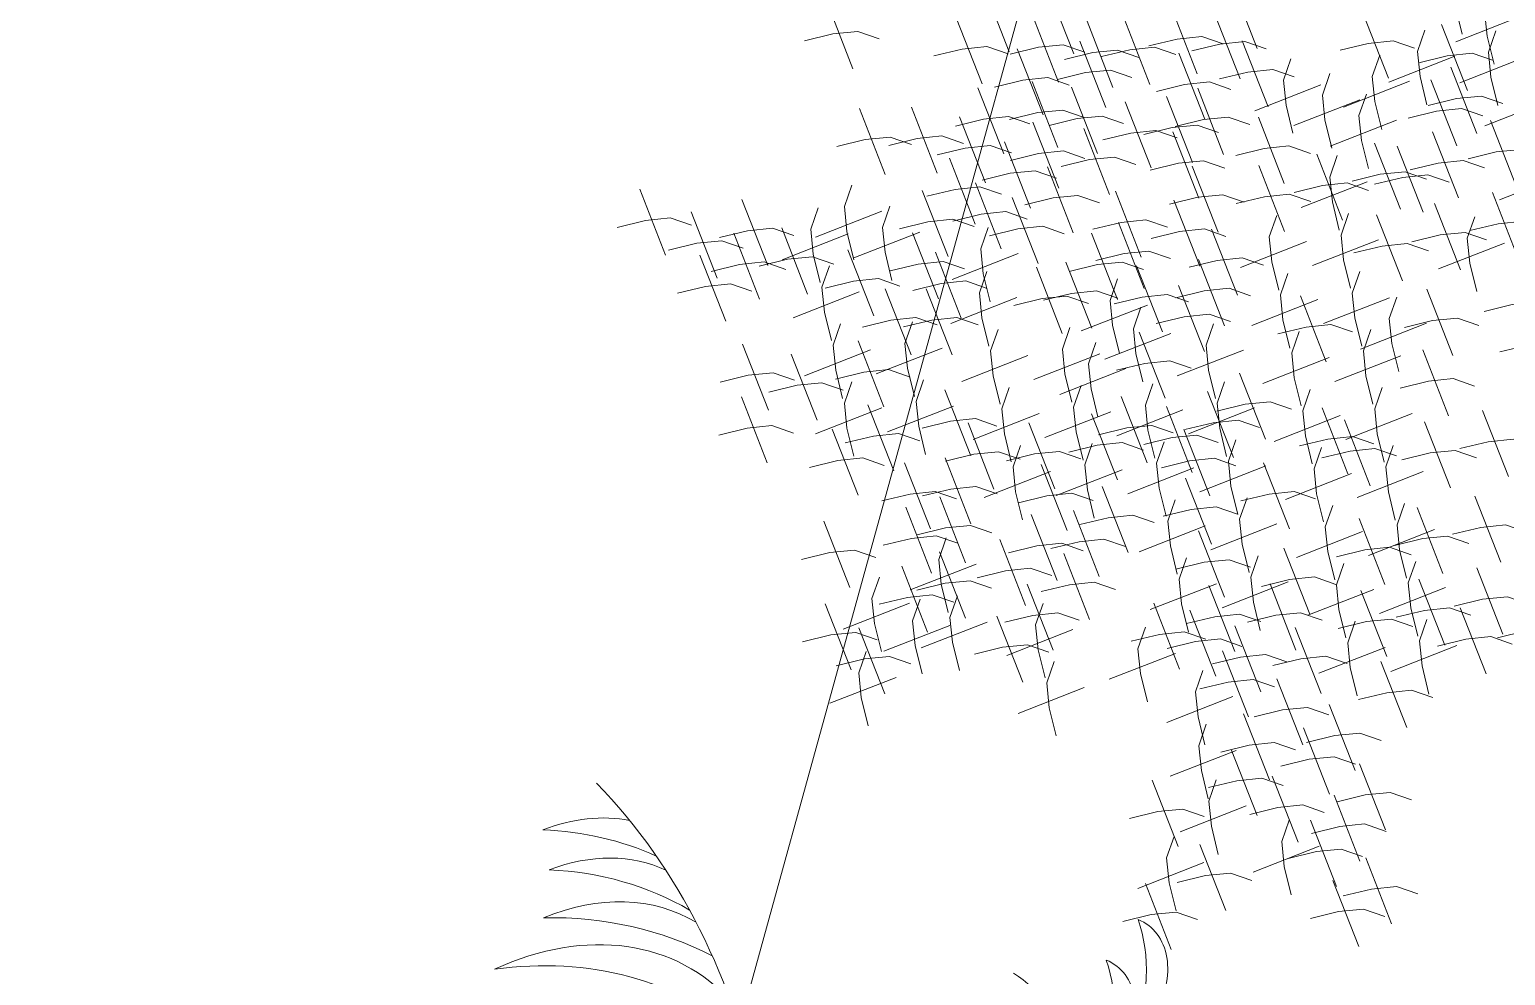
# Model space of a CAD drawing. Header units: millimetres. Extents: x 474016 to 477875, y 2288607 to 2292200.
# Drawn here: x 474315.91 to 474325.57, y 2289279.43 to 2289285.62 of the extents above; entities that cross this region are included whole.
import ezdxf

# ---------------------------------------------------------------- set-up
doc = ezdxf.new("R2010")
doc.units = ezdxf.units.MM
doc.header["$LTSCALE"] = 50
for name, color, linetype, lineweight in [('EXT', 3, 'Continuous', 5), ('JARDIN-HP', 64, 'Continuous', 5), ('JARDINES', 98, 'Continuous', 13)]:
    doc.layers.add(name, color=color, linetype=linetype, lineweight=lineweight)

# ---------------------------------------------------------------- blocks, each defined once
blk = doc.blocks.new('Plarbol-031')
for points in [[(-0.358875, 0.6797), (-0.440825, 0.754025), (-0.501825, 0.827075), (-0.52405, 0.9103)], [(-0.36205, 0.642225), (-0.209, 0.86455)], [(-0.19375, 0.652375), (-0.275675, 0.7267), (-0.33665, 0.79975), (-0.358875, 0.882975)], [(-0.262325, 0.520875), (-0.10925, 0.743225)], [(-0.094, 0.53105), (-0.17595, 0.605375), (-0.23695, 0.678425), (-0.25915, 0.76165)], [(-0.444, 0.665725), (-0.2217, 0.512625)], [(-0.43385, 0.497375), (-0.359525, 0.579325), (-0.286475, 0.6403), (-0.203275, 0.66255)], [(-0.091475, 0.439575), (0.061625, 0.6619)], [(-0.4872, 0.3716), (-0.3341, 0.59395)], [(-0.31885, 0.381775), (-0.4008, 0.4561), (-0.4618, 0.52915), (-0.484025, 0.61235)], [(-0.719075, 0.536775), (-0.496725, 0.383675)], [(-0.7089, 0.368425), (-0.634575, 0.450375), (-0.561525, 0.51135), (-0.4783, 0.5336)], [(-0.3233, 0.55075), (-0.101, 0.39765)], [(-0.31315, 0.3824), (-0.23885, 0.46435), (-0.1658, 0.525325), (-0.082575, 0.547575)], [(-0.359525, 0.4688), (-0.1372, 0.3157)], [(-0.34935, 0.30045), (-0.275025, 0.3824), (-0.202, 0.443375), (-0.118775, 0.465625)], [(-0.084475, 0.467525), (0.13785, 0.314425)], [(-0.074325, 0.299175), (0, 0.381125), (0.073075, 0.442125), (0.156275, 0.46435)], [(0.11245, 0.237575), (0.26555, 0.4599)], [(-0.576775, 0.1969), (-0.423675, 0.41925)], [(-0.408425, 0.207075), (-0.490375, 0.2814), (-0.551375, 0.35445), (-0.5736, 0.437675)], [(-1.1955, 0.35065), (-0.973175, 0.19755)], [(-0.36715, 0.0559), (-0.4491, 0.1302), (-0.510075, 0.20325), (-0.5323, 0.286475)], [(-0.2433, 0.3087), (-0.02095, 0.155625)], [(-0.233125, 0.140375), (-0.1588, 0.222325), (-0.08575, 0.2833), (-0.002525, 0.305525)], [(-0.680325, 0.00635), (-0.762275, 0.08065), (-0.82325, 0.1537), (-0.845475, 0.236925)], [(-0.6943, 0.0324), (-0.5412, 0.254725)], [(-0.52595, 0.042575), (-0.6079, 0.116875), (-0.668875, 0.189925), (-0.691125, 0.273125)], [(-0.535475, 0.04575), (-0.382375, 0.26805)], [(0.074325, 0.245175), (0.296675, 0.0921)], [(0.0845, 0.07685), (0.158825, 0.1588), (0.231875, 0.219775), (0.3151, 0.242)], [(-1.1847, 0.2185), (-0.962375, 0.0654)], [(-1.17455, 0.0502), (-1.100225, 0.1321), (-1.027175, 0.1931), (-0.94395, 0.215325)], [(-1.037325, 0.189925), (-0.815, 0.03685)], [(-1.027175, 0.0216), (-0.95285, 0.103525), (-0.879775, 0.1645), (-0.796575, 0.18675)], [(-0.84865, -0.0038), (-0.695575, 0.2185)], [(-0.324575, 0.188025), (-0.102275, 0.03495)], [(-0.314425, 0.0197), (-0.240125, 0.101625), (-0.16705, 0.1626), (-0.08385, 0.18485)], [(-1.330825, 0.1429), (-1.108475, -0.01015)], [(-1.32065, -0.0254), (-1.246325, 0.05655), (-1.173275, 0.1175), (-1.09005, 0.139725)], [(-0.402075, 0.1499), (-0.179775, -0.003175)], [(-0.391925, -0.018425), (-0.3176, 0.0635), (-0.24455, 0.1245), (-0.16135, 0.146725)], [(0.235675, -0.100375), (0.15375, -0.02605), (0.09275, 0.047025), (0.070525, 0.1302)], [(-0.084475, 0.086375), (0.13785, -0.0667)], [(-0.074325, -0.08195), (0, 0), (0.073075, 0.060975), (0.156275, 0.0832)], [(0.06735, -0.110525), (0.22045, 0.111775)], [(-1.457225, 0.008275), (-1.2349, -0.144825)], [(-1.447075, -0.160075), (-1.37275, -0.078125), (-1.2997, -0.01715), (-1.216475, 0.005075)], [(-1.210125, 0.015875), (-0.987775, -0.1372)], [(-1.19995, -0.15245), (-1.125625, -0.0705), (-1.052575, -0.009525), (-0.96935, 0.0127)], [(-0.4961, -0.210275), (-0.343, 0.012075)], [(-0.32775, -0.2001), (-0.4097, -0.125775), (-0.470675, -0.052725), (-0.492925, 0.0305)], [(0.30175, -0.148), (0.376075, -0.06605), (0.449125, -0.005075), (0.53235, 0.01715)], [(-1.076075, -0.054625), (-0.85375, -0.207725)], [(-0.82325, -0.0165), (-0.600925, -0.1696)], [(-0.813075, -0.18485), (-0.73875, -0.1029), (-0.6657, -0.041925), (-0.5825, -0.0197)], [(-0.5609, -0.0089), (-0.33855, -0.161975)], [(-0.550725, -0.177225), (-0.4764, -0.095275), (-0.40335, -0.0343), (-0.320125, -0.012075)], [(-1.762775, -0.057175), (-1.54045, -0.210275)], [(-1.567775, -0.0794), (-1.345425, -0.2325)], [(-1.5576, -0.24775), (-1.483275, -0.1658), (-1.410225, -0.1048), (-1.327, -0.082575)], [(-1.065925, -0.222975), (-0.9916, -0.141025), (-0.91855, -0.080025), (-0.835325, -0.0578)], [(-0.2433, -0.072425), (-0.02095, -0.2255)], [(-0.233125, -0.24075), (-0.1588, -0.1588), (-0.08575, -0.097825), (-0.002525, -0.0756)], [(0.4377, -0.2414), (0.512025, -0.15945), (0.585075, -0.09845), (0.6683, -0.076225)], [(-1.547425, -0.157525), (-1.3251, -0.310625)], [(-1.537275, -0.325875), (-1.46295, -0.243925), (-1.3899, -0.18295), (-1.306675, -0.160725)], [(-1.1574, -0.14675), (-0.93505, -0.299825)], [(-1.147225, -0.315075), (-1.0729, -0.233125), (-0.99985, -0.17215), (-0.916625, -0.149925)], [(-0.7197, -0.1677), (-0.497375, -0.3208)], [(-0.337275, -0.369075), (-0.184225, -0.14675)], [(-0.168975, -0.3589), (-0.2509, -0.284575), (-0.311875, -0.211525), (-0.3341, -0.128325)], [(-1.969875, -0.188025), (-1.74755, -0.341125)], [(-1.750075, -0.1785), (-1.52775, -0.3316)], [(-1.739925, -0.34685), (-1.6656, -0.2649), (-1.59255, -0.2039), (-1.509325, -0.181675)], [(-0.70955, -0.33605), (-0.635225, -0.2541), (-0.56215, -0.1931), (-0.47895, -0.170875)], [(0.074325, -0.199475), (0.296675, -0.35255)], [(0.0845, -0.3678), (0.158825, -0.28585), (0.231875, -0.224875), (0.3151, -0.20265)], [(-1.27555, -0.25155), (-1.0532, -0.40465)], [(-1.265375, -0.4199), (-1.19105, -0.33795), (-1.118, -0.276975), (-1.0348, -0.254725)], [(-1.061475, -0.2452), (-0.839125, -0.3983)], [(-1.0513, -0.41355), (-0.976975, -0.3316), (-0.903925, -0.2706), (-0.8207, -0.248375)], [(-1.729125, -0.315075), (-1.506775, -0.468175)], [(-1.71895, -0.483425), (-1.644625, -0.401475), (-1.571575, -0.3405), (-1.48835, -0.31825)], [(-1.47565, -0.32015), (-1.253325, -0.47325)], [(-1.4655, -0.4885), (-1.391175, -0.40655), (-1.3181, -0.345575), (-1.2349, -0.323325)], [(-0.928075, -0.311275), (-0.705725, -0.464375)], [(-0.9179, -0.4796), (-0.843575, -0.39765), (-0.770525, -0.336675), (-0.6873, -0.31445)], [(-0.559625, -0.5279), (-0.406525, -0.30555)], [(-0.391275, -0.517725), (-0.473225, -0.4434), (-0.5342, -0.37035), (-0.55645, -0.287125)], [(-0.1785, -0.5279), (-0.0254, -0.30555)], [(-0.01015, -0.517725), (-0.0921, -0.4434), (-0.153075, -0.37035), (-0.175325, -0.287125)], [(-0.007625, -0.52915), (0.145475, -0.306825)], [(0.160725, -0.519), (0.078775, -0.444675), (0.0178, -0.371625), (-0.00445, -0.2884)], [(-1.987025, -0.34685), (-1.7647, -0.499925)], [(-1.976875, -0.515175), (-1.90255, -0.433225), (-1.829475, -0.37225), (-1.746275, -0.350025)], [(-1.612875, -0.3856), (-1.390525, -0.538675)], [(-1.6027, -0.553925), (-1.528375, -0.471975), (-1.455325, -0.411), (-1.3721, -0.388775)], [(-1.349875, -0.4237), (-1.127525, -0.5768)], [(-1.3397, -0.59205), (-1.265375, -0.5101), (-1.192325, -0.449125), (-1.109125, -0.426875)], [(-0.2325, -0.676525), (-0.314425, -0.6022), (-0.3754, -0.52915), (-0.397625, -0.44595)], [(0.14865, -0.676525), (0.0667, -0.6022), (0.005725, -0.52915), (-0.0165, -0.44595)], [(0.18995, -0.399575), (0.412275, -0.552675)], [(0.200125, -0.5679), (0.274425, -0.48595), (0.3475, -0.424975), (0.4307, -0.40275)], [(-0.912825, -0.458), (-0.690475, -0.6111)], [(-0.90265, -0.62635), (-0.828325, -0.5444), (-0.755275, -0.483425), (-0.67205, -0.461175)], [(-0.7324, -0.4688), (-0.510075, -0.6219)], [(-0.72225, -0.63715), (-0.647925, -0.5552), (-0.574875, -0.494225), (-0.49165, -0.471975)], [(-0.4008, -0.6867), (-0.247725, -0.464375)], [(-0.3106, -0.489775), (-0.0883, -0.642875)], [(-0.30045, -0.658125), (-0.22615, -0.576175), (-0.153075, -0.515175), (-0.069875, -0.49295)], [(-0.019675, -0.6867), (0.1334, -0.464375)], [(0.507575, -0.4631), (0.7299, -0.6162)], [(0.51775, -0.631425), (0.59205, -0.549475), (0.665125, -0.4885), (0.748325, -0.466275)], [(-1.769775, -0.521525), (-1.547425, -0.674625)], [(-1.7596, -0.689875), (-1.685275, -0.607925), (-1.612225, -0.54695), (-1.529025, -0.5247)], [(-1.5233, -0.51265), (-1.30095, -0.665725)], [(-1.513125, -0.680975), (-1.4388, -0.599025), (-1.36575, -0.53805), (-1.282525, -0.515825)], [(-1.116725, -0.553925), (-0.8944, -0.707025)], [(-1.106575, -0.722275), (-1.03225, -0.640325), (-0.9592, -0.57935), (-0.875975, -0.5571)], [(-2.426625, -0.57425), (-2.204275, -0.72735)], [(-2.41645, -0.7426), (-2.342125, -0.66065), (-2.269075, -0.599675), (-2.18585, -0.577425)], [(-0.7089, -0.592675), (-0.486575, -0.745775)], [(-0.69875, -0.761025), (-0.624425, -0.679075), (-0.551375, -0.6181), (-0.46815, -0.59585)], [(-0.073675, -0.83535), (-0.155625, -0.761025), (-0.2166, -0.687975), (-0.23885, -0.60475)], [(0.307475, -0.83535), (0.225525, -0.761025), (0.16455, -0.687975), (0.1423, -0.60475)], [(-1.76595, -0.65175), (-1.543625, -0.80485)], [(-1.7558, -0.8201), (-1.681475, -0.73815), (-1.608425, -0.677175), (-1.5252, -0.65495)], [(-1.5703, -0.63525), (-1.347975, -0.78835)], [(-1.56015, -0.803575), (-1.485825, -0.72165), (-1.41275, -0.66065), (-1.32955, -0.638425)], [(-1.3829, -0.6219), (-1.160575, -0.775)], [(-1.37275, -0.79025), (-1.298425, -0.7083), (-1.225375, -0.647325), (-1.14215, -0.625075)], [(-1.0405, -0.64605), (-0.818175, -0.79915)], [(-1.03035, -0.814375), (-0.956025, -0.73245), (-0.882975, -0.67145), (-0.79975, -0.649225)], [(-0.242025, -0.845525), (-0.088925, -0.623175)], [(0.139125, -0.845525), (0.292225, -0.623175)], [(0.34875, -0.6219), (0.5711, -0.775)], [(0.358925, -0.79025), (0.43325, -0.7083), (0.5063, -0.647325), (0.589525, -0.625075)], [(-1.938125, -0.724175), (-1.715775, -0.877275)], [(-1.92795, -0.892525), (-1.853625, -0.810575), (-1.780575, -0.7496), (-1.69735, -0.72735)], [(-0.716525, -0.71655), (-0.4942, -0.86965)], [(-0.706375, -0.8849), (-0.63205, -0.80295), (-0.558975, -0.741975), (-0.475775, -0.719725)], [(-1.1015, -0.737525), (-0.87915, -0.890625)], [(-1.091325, -0.90585), (-1.017, -0.823925), (-0.94395, -0.762925), (-0.860725, -0.7407)], [(-0.890575, -0.743875), (-0.66825, -0.896975)], [(-0.880425, -0.912225), (-0.8061, -0.830275), (-0.73305, -0.769275), (-0.649825, -0.74705)], [(-0.52785, -1.004325), (-0.374775, -0.782)], [(-0.359525, -0.99415), (-0.441475, -0.919825), (-0.50245, -0.846775), (-0.524675, -0.763575)], [(-0.0832, -1.004325), (0.069875, -0.782)], [(0.085125, -0.99415), (0.003175, -0.919825), (-0.0578, -0.846775), (-0.080025, -0.763575)], [(0.29795, -1.004325), (0.451025, -0.782)], [(0.466275, -0.99415), (0.384325, -0.919825), (0.32335, -0.846775), (0.301125, -0.763575)], [(0.666375, -0.74895), (0.888725, -0.90205)], [(0.67655, -0.9173), (0.750875, -0.83535), (0.823925, -0.774375), (0.90715, -0.752125)], [(-2.099475, -0.838525), (-1.877125, -0.991625)], [(-2.0893, -1.006875), (-2.014975, -0.924925), (-1.941925, -0.863925), (-1.8587, -0.8417)], [(-1.71005, -0.803575), (-1.487725, -0.956675)], [(-1.6999, -0.971925), (-1.625575, -0.889975), (-1.552525, -0.829), (-1.4693, -0.806775)], [(-1.575375, -0.82645), (-1.35305, -0.97955)], [(-1.565225, -0.9948), (-1.4909, -0.91285), (-1.41785, -0.851875), (-1.334625, -0.829625)], [(-1.428, -0.79405), (-1.205675, -0.94715)], [(-1.41785, -0.9624), (-1.343525, -0.88045), (-1.270475, -0.819475), (-1.18725, -0.797225)], [(-0.757825, -1.05705), (-0.839775, -0.982725), (-0.90075, -0.909675), (-0.922975, -0.82645)], [(-0.0038, -0.7966), (0.218525, -0.9497)], [(0.00635, -0.96495), (0.080675, -0.883), (0.15375, -0.822), (0.23695, -0.799775)], [(0.092125, -0.786425), (0.31445, -0.939525)], [(0.102275, -0.954775), (0.1766, -0.872825), (0.24965, -0.81185), (0.332875, -0.7896)], [(-1.121175, -0.883), (-0.89885, -1.0361)], [(-1.111025, -1.051325), (-1.0367, -0.969375), (-0.96365, -0.9084), (-0.880425, -0.886175)], [(-0.92615, -1.067225), (-0.773075, -0.844875)], [(-0.792125, -1.1066), (-0.639025, -0.884275)], [(-0.623775, -1.096425), (-0.705725, -1.0221), (-0.766725, -0.94905), (-0.78895, -0.86585)], [(-0.337925, -0.862675), (-0.1156, -1.01575)], [(-0.32775, -1.031), (-0.253425, -0.94905), (-0.1804, -0.888075), (-0.097175, -0.86585)], [(-1.274925, -1.170125), (-1.35685, -1.0958), (-1.41785, -1.02275), (-1.440075, -0.939525)], [(-0.7413, -0.9478), (-0.518975, -1.100875)], [(-0.73115, -1.116125), (-0.656825, -1.034175), (-0.58375, -0.9732), (-0.50055, -0.950975)], [(-0.36905, -1.16315), (-0.215975, -0.9408)], [(-0.200725, -1.152975), (-0.28265, -1.07865), (-0.343625, -1.0056), (-0.365875, -0.922375)], [(0.0756, -1.16315), (0.2287, -0.9408)], [(0.24395, -1.152975), (0.162, -1.07865), (0.101025, -1.0056), (0.078775, -0.922375)], [(0.45675, -1.16315), (0.60985, -0.9408)], [(0.6251, -1.152975), (0.54315, -1.07865), (0.482175, -1.0056), (0.459925, -0.922375)], [(0.507575, -0.907775), (0.7299, -1.060875)], [(0.51775, -1.0761), (0.59205, -0.99415), (0.665125, -0.933175), (0.748325, -0.91095)], [(-1.726575, -0.963675), (-1.50425, -1.116775)], [(-1.7164, -1.132), (-1.642075, -1.050075), (-1.569025, -0.989075), (-1.485825, -0.96685)], [(-1.44325, -1.1803), (-1.29015, -0.95795)], [(-1.203125, -0.9624), (-0.9808, -1.1155)], [(-1.192975, -1.13075), (-1.11865, -1.0488), (-1.0456, -0.9878), (-0.962375, -0.965575)], [(-0.39955, -0.989075), (-0.177225, -1.142175)], [(-0.389375, -1.157425), (-0.31505, -1.075475), (-0.242025, -1.0145), (-0.1588, -0.99225)], [(0.8252, -0.9713), (1.047525, -1.1244)], [(0.835375, -1.139625), (0.909675, -1.057675), (0.98275, -0.9967), (1.06595, -0.974475)], [(1.039275, -1.146625), (1.1136, -1.064675), (1.18665, -1.0037), (1.269875, -0.98145)], [(0.34875, -1.066575), (0.5711, -1.219675)], [(-1.9629, -1.337825), (-1.8098, -1.1155)], [(-1.79455, -1.327675), (-1.8765, -1.25335), (-1.937475, -1.1803), (-1.9597, -1.097075)], [(-1.79835, -1.32195), (-1.645275, -1.099625)], [(-1.630025, -1.311775), (-1.711975, -1.23745), (-1.77295, -1.1644), (-1.795175, -1.0812)], [(-1.66685, -1.1174), (-1.444525, -1.2705)], [(-1.6567, -1.28575), (-1.582375, -1.2038), (-1.509325, -1.1428), (-1.4261, -1.120575)], [(-1.353675, -1.32195), (-1.2006, -1.099625)], [(-1.18535, -1.311775), (-1.2673, -1.23745), (-1.328275, -1.1644), (-1.3505, -1.0812)], [(-0.972525, -1.32195), (-0.81945, -1.099625)], [(-0.8042, -1.311775), (-0.88615, -1.23745), (-0.947125, -1.1644), (-0.96935, -1.0812)], [(-0.858825, -1.31305), (-0.705725, -1.090725)], [(-0.690475, -1.3029), (-0.772425, -1.228575), (-0.833425, -1.155525), (-0.85565, -1.0723)], [(-0.591375, -1.32195), (-0.4383, -1.099625)], [(-0.42305, -1.311775), (-0.505, -1.23745), (-0.565975, -1.1644), (-0.5882, -1.0812)], [(-0.21025, -1.32195), (-0.057175, -1.099625)], [(-0.041925, -1.311775), (-0.123875, -1.23745), (-0.18485, -1.1644), (-0.207075, -1.0812)], [(-0.07115, -1.094525), (0.1512, -1.247625)], [(-0.060975, -1.262875), (0.01335, -1.180925), (0.0864, -1.11995), (0.169625, -1.0977)], [(0.234425, -1.32195), (0.3875, -1.099625)], [(0.40275, -1.311775), (0.3208, -1.23745), (0.259825, -1.1644), (0.2376, -1.0812)], [(0.358925, -1.234925), (0.43325, -1.152975), (0.5063, -1.092), (0.589525, -1.06975)], [(0.615575, -1.32195), (0.76865, -1.099625)], [(0.7839, -1.311775), (0.70195, -1.23745), (0.640975, -1.1644), (0.61875, -1.0812)], [(-1.5538, -1.1301), (-1.33145, -1.2832)], [(-1.543625, -1.29845), (-1.4693, -1.2165), (-1.39625, -1.155525), (-1.313025, -1.133275)], [(-0.497375, -1.12375), (-0.275025, -1.27685)], [(-0.4872, -1.2921), (-0.412875, -1.21015), (-0.339825, -1.14915), (-0.2566, -1.126925)], [(-0.39255, -1.159325), (-0.17025, -1.312425)], [(-0.382375, -1.327675), (-0.30805, -1.245725), (-0.235025, -1.184725), (-0.151825, -1.1625)], [(0.666375, -1.1301), (0.888725, -1.2832)], [(0.67655, -1.29845), (0.750875, -1.2165), (0.823925, -1.155525), (0.90715, -1.133275)], [(0.8576, -1.13265), (1.079925, -1.28575)], [(0.86775, -1.300975), (0.942075, -1.21905), (1.01515, -1.15805), (1.09835, -1.135825)], [(-0.660625, -1.189175), (-0.4383, -1.342275)], [(-0.65045, -1.357525), (-0.57615, -1.275575), (-0.503075, -1.2146), (-0.419875, -1.19235)], [(-2.0207, -1.480775), (-1.8676, -1.258425)], [(-1.85235, -1.4706), (-1.9343, -1.396275), (-1.995275, -1.323225), (-2.017525, -1.24)], [(-1.504875, -1.264775), (-1.282525, -1.417875)], [(-1.4947, -1.433125), (-1.420375, -1.351175), (-1.347325, -1.2902), (-1.264125, -1.26795)], [(-1.194875, -1.480775), (-1.041775, -1.258425)], [(-1.026525, -1.4706), (-1.108475, -1.396275), (-1.16945, -1.323225), (-1.1917, -1.24)], [(-0.813725, -1.480775), (-0.660625, -1.258425)], [(-0.645375, -1.4706), (-0.727325, -1.396275), (-0.7883, -1.323225), (-0.81055, -1.24)], [(-0.432575, -1.480775), (-0.279475, -1.258425)], [(-0.264225, -1.4706), (-0.346175, -1.396275), (-0.40715, -1.323225), (-0.4294, -1.24)], [(-0.05145, -1.480775), (0.10165, -1.258425)], [(0.1169, -1.4706), (0.03495, -1.396275), (-0.026025, -1.323225), (-0.048275, -1.24)], [(0.393225, -1.480775), (0.546325, -1.258425)], [(0.561575, -1.4706), (0.479625, -1.396275), (0.41865, -1.323225), (0.3964, -1.24)], [(0.507575, -1.288925), (0.7299, -1.442025)], [(0.774375, -1.480775), (0.927475, -1.258425)], [(0.942725, -1.4706), (0.860775, -1.396275), (0.7998, -1.323225), (0.77755, -1.24)], [(-1.834575, -1.30925), (-1.612225, -1.46235)], [(-1.8244, -1.477575), (-1.750075, -1.39565), (-1.677025, -1.33465), (-1.5938, -1.312425)], [(-0.717175, -1.3067), (-0.494825, -1.4598)], [(-0.707, -1.47505), (-0.632675, -1.3931), (-0.559625, -1.332125), (-0.4764, -1.309875)], [(-0.283925, -1.3086), (-0.0616, -1.4617)], [(-0.27375, -1.47695), (-0.19945, -1.395), (-0.1264, -1.334025), (-0.0432, -1.311775)], [(0.17535, -1.32005), (0.397675, -1.47315)], [(0.1855, -1.488375), (0.259825, -1.40645), (0.332875, -1.34545), (0.4161, -1.323225)], [(0.51775, -1.45725), (0.59205, -1.3753), (0.665125, -1.314325), (0.748325, -1.2921)], [(-2.275425, -1.37595), (-2.0531, -1.52905)], [(-2.265275, -1.5443), (-2.19095, -1.46235), (-2.1179, -1.40135), (-2.034675, -1.379125)], [(-2.0893, -1.381025), (-1.866975, -1.534125)], [(-2.07915, -1.549375), (-2.004825, -1.467425), (-1.93175, -1.40645), (-1.84855, -1.3842)], [(-1.69355, -1.6294), (-1.7755, -1.555075), (-1.836475, -1.482025), (-1.8587, -1.398825)], [(-1.633825, -1.35245), (-1.4115, -1.50555)], [(-1.623675, -1.520775), (-1.54935, -1.438825), (-1.476275, -1.37785), (-1.393075, -1.355625)], [(-1.3124, -1.6294), (-1.39435, -1.555075), (-1.455325, -1.482025), (-1.47755, -1.398825)], [(-0.867725, -1.6294), (-0.949675, -1.555075), (-1.01065, -1.482025), (-1.032875, -1.398825)], [(-0.486575, -1.6294), (-0.568525, -1.555075), (-0.6295, -1.482025), (-0.651725, -1.398825)], [(-0.10545, -1.6294), (-0.1874, -1.555075), (-0.24835, -1.482025), (-0.270575, -1.398825)], [(0.2757, -1.6294), (0.19375, -1.555075), (0.132775, -1.482025), (0.11055, -1.398825)], [(0.720375, -1.6294), (0.638425, -1.555075), (0.57745, -1.482025), (0.555225, -1.398825)], [(-1.861875, -1.639575), (-1.7088, -1.41725)], [(-1.480725, -1.639575), (-1.32765, -1.41725)], [(-1.03605, -1.639575), (-0.882975, -1.41725)], [(-0.6549, -1.639575), (-0.501825, -1.41725)], [(-0.27375, -1.639575), (-0.1207, -1.41725)], [(-0.13085, -1.447725), (0.091475, -1.600825)], [(-0.1207, -1.616075), (-0.046375, -1.534125), (0.0267, -1.47315), (0.1099, -1.4509)], [(0.107375, -1.639575), (0.26045, -1.41725)], [(0.55205, -1.639575), (0.705125, -1.41725)], [(-2.2297, -1.499825), (-2.00735, -1.652925)], [(-2.219525, -1.66815), (-2.1452, -1.586225), (-2.07215, -1.525225), (-1.988925, -1.503)], [(-0.895675, -1.46805), (-0.673325, -1.62115)], [(-0.8855, -1.6364), (-0.811175, -1.55445), (-0.738125, -1.493475), (-0.6549, -1.471225)], [(-0.5285, -1.512525), (-0.30615, -1.665625)], [(-0.518325, -1.680875), (-0.444, -1.598925), (-0.37095, -1.537925), (-0.287725, -1.5157)], [(0.207725, -1.46235), (0.430075, -1.615425)], [(0.2179, -1.630675), (0.292225, -1.548725), (0.365275, -1.48775), (0.4485, -1.465525)], [(0.7223, -1.469975), (0.944625, -1.62305)], [(0.73245, -1.6383), (0.806775, -1.55635), (0.879825, -1.495375), (0.96305, -1.47315)], [(-2.619725, -1.56145), (-2.3974, -1.714525)], [(-2.609575, -1.729775), (-2.53525, -1.647825), (-2.4622, -1.58685), (-2.378975, -1.564625)], [(-2.408825, -1.523325), (-2.1865, -1.676425)], [(-2.398675, -1.691675), (-2.32435, -1.609725), (-2.2513, -1.548725), (-2.168075, -1.5265)], [(-1.534725, -1.788225), (-1.616675, -1.7139), (-1.67765, -1.64085), (-1.6999, -1.557625)], [(-1.153575, -1.788225), (-1.235525, -1.7139), (-1.2965, -1.64085), (-1.31875, -1.557625)], [(-1.23045, -1.54365), (-1.0081, -1.69675)], [(-1.220275, -1.712), (-1.14595, -1.63005), (-1.0729, -1.569075), (-0.989675, -1.546825)], [(-0.7089, -1.788225), (-0.79085, -1.7139), (-0.851825, -1.64085), (-0.874075, -1.557625)], [(0.053375, -1.788225), (-0.028575, -1.7139), (-0.08955, -1.64085), (-0.1118, -1.557625)], [(0.3799, -1.54555), (0.602225, -1.69865)], [(0.39005, -1.7139), (0.464375, -1.63195), (0.537425, -1.570975), (0.62065, -1.548725)], [(-1.703075, -1.7984), (-1.549975, -1.57605)], [(-1.608425, -1.57415), (-1.386075, -1.72725)], [(-1.59825, -1.742475), (-1.523925, -1.66055), (-1.450875, -1.59955), (-1.36765, -1.577325)], [(-1.321925, -1.7984), (-1.168825, -1.57605)], [(-1.086875, -1.598275), (-0.86455, -1.751375)], [(-1.076725, -1.766625), (-1.0024, -1.684675), (-0.929325, -1.6237), (-0.846125, -1.60145)], [(-0.87725, -1.7984), (-0.72415, -1.57605)], [(-0.767975, -1.5735), (-0.54565, -1.7266)], [(-0.757825, -1.74185), (-0.6835, -1.6599), (-0.61045, -1.598925), (-0.527225, -1.576675)], [(-0.114975, -1.7984), (0.038125, -1.57605)], [(0.018425, -1.597025), (0.240775, -1.7501)], [(0.0286, -1.76535), (0.102925, -1.6834), (0.175975, -1.622425), (0.2592, -1.6002)], [(-2.2894, -1.64085), (-2.067075, -1.79395)], [(-2.27925, -1.809175), (-2.204925, -1.72725), (-2.131875, -1.66625), (-2.04865, -1.644025)], [(-0.568525, -1.64975), (-0.346175, -1.802825)], [(-0.55835, -1.818075), (-0.484025, -1.736125), (-0.410975, -1.67515), (-0.32775, -1.652925)], [(0.186125, -1.6688), (0.408475, -1.8219)], [(0.1963, -1.83715), (0.270625, -1.7552), (0.343675, -1.6942), (0.4269, -1.671975)], [(-1.54425, -1.9572), (-1.391175, -1.734875)], [(-1.375925, -1.947025), (-1.457875, -1.8727), (-1.51885, -1.79965), (-1.541075, -1.71645)], [(0.0108, -1.7158), (0.23315, -1.8689)], [(0.020975, -1.88415), (0.0953, -1.8022), (0.16835, -1.741225), (0.251575, -1.718975)], [(0.6505, -1.7158), (0.87285, -1.8689)], [(0.660675, -1.88415), (0.735, -1.8022), (0.80805, -1.741225), (0.891275, -1.718975)], [(-1.790725, -1.757725), (-1.5684, -1.910825)], [(-1.780575, -1.926075), (-1.70625, -1.844125), (-1.6332, -1.78315), (-1.549975, -1.7609)], [(-1.44135, -1.75455), (-1.219, -1.90765)], [(-1.431175, -1.9229), (-1.35685, -1.84095), (-1.2838, -1.779975), (-1.2006, -1.757725)], [(-1.084975, -1.7571), (-0.862625, -1.9102)], [(-1.0748, -1.92545), (-1.000475, -1.8435), (-0.927425, -1.7825), (-0.844225, -1.760275)], [(-0.693025, -1.75265), (-0.470675, -1.90575)], [(-0.68285, -1.921), (-0.608525, -1.83905), (-0.535475, -1.77805), (-0.452275, -1.755825)], [(-0.11815, -1.770425), (0.1042, -1.923525)], [(-0.107975, -1.938775), (-0.03365, -1.856825), (0.0394, -1.79585), (0.1226, -1.773625)], [(0.200125, -1.77425), (0.42245, -1.92735)], [(0.210275, -1.9426), (0.2846, -1.86065), (0.35765, -1.79965), (0.440875, -1.777425)], [(0.4307, -1.7463), (0.65305, -1.8994)], [(0.440875, -1.91465), (0.5152, -1.8327), (0.58825, -1.7717), (0.671475, -1.749475)], [(-1.965425, -1.83015), (-1.7431, -1.98325)], [(-1.955275, -1.9985), (-1.88095, -1.91655), (-1.8079, -1.85555), (-1.724675, -1.833325)], [(-0.507525, -1.806), (-0.2852, -1.9591)], [(-0.497375, -1.97435), (-0.42305, -1.8924), (-0.35, -1.831425), (-0.266775, -1.809175)], [(0.620025, -1.84475), (0.84235, -1.99785)], [(0.630175, -2.0131), (0.7045, -1.93115), (0.77755, -1.870175), (0.860775, -1.847925)], [(0.87285, -1.837775), (1.095175, -1.990875)], [(0.883, -2.006125), (0.957325, -1.924175), (1.030375, -1.863175), (1.1136, -1.84095)], [(-1.5017, -1.90765), (-1.27935, -2.06075)], [(-1.2025, -1.859375), (-0.98015, -2.012475)], [(-1.192325, -2.027725), (-1.118, -1.945775), (-1.04495, -1.884775), (-0.961725, -1.86255)], [(-1.0189, -1.891125), (-0.796575, -2.044225)], [(-1.00875, -2.059475), (-0.934425, -1.977525), (-0.861375, -1.91655), (-0.77815, -1.8943)], [(-0.73875, -1.898125), (-0.516425, -2.051225)], [(-0.7286, -2.066475), (-0.654275, -1.984525), (-0.581225, -1.923525), (-0.498, -1.9013)], [(-0.095925, -2.105225), (0.057175, -1.882875)], [(0.072425, -2.09505), (-0.009525, -2.020725), (-0.0705, -1.947675), (-0.09275, -1.86445)], [(0.17725, -2.11855), (0.33035, -1.896225)], [(0.345575, -2.1084), (0.26365, -2.034075), (0.20265, -1.961), (0.180425, -1.8778)], [(-1.491525, -2.076), (-1.4172, -1.99405), (-1.34415, -1.93305), (-1.260925, -1.910825)], [(0.40085, -1.927975), (0.6232, -2.081075)], [(0.411025, -2.096325), (0.48535, -2.014375), (0.5584, -1.9534), (0.6416, -1.93115)], [(-1.8568, -1.999125), (-1.634475, -2.152225)], [(-1.84665, -2.167475), (-1.772325, -2.085525), (-1.69925, -2.024525), (-1.61605, -2.0023)], [(-1.104025, -1.996575), (-0.8817, -2.149675)], [(-1.093875, -2.164925), (-1.01955, -2.082975), (-0.9465, -2.022), (-0.863275, -1.99975)], [(-0.74575, -2.237975), (-0.8277, -2.16365), (-0.888675, -2.0906), (-0.910925, -2.007375)], [(-0.557075, -1.980075), (-0.33475, -2.133175)], [(-0.546925, -2.1484), (-0.4726, -2.066475), (-0.39955, -2.005475), (-0.316325, -1.98325)], [(-0.301075, -2.237975), (-0.383025, -2.16365), (-0.444, -2.0906), (-0.46625, -2.007375)], [(0.8595, -1.9915), (1.08185, -2.1446)], [(0.869675, -2.15985), (0.944, -2.0779), (1.01705, -2.016925), (1.10025, -1.994675)], [(-0.9141, -2.24815), (-0.761, -2.0258)], [(-0.902025, -2.065825), (-0.679675, -2.218925)], [(-0.89185, -2.234175), (-0.817525, -2.152225), (-0.744475, -2.09125), (-0.66125, -2.069)], [(-0.469425, -2.24815), (-0.316325, -2.0258)], [(0.3024, -2.281175), (0.455475, -2.05885)], [(0.470725, -2.271025), (0.388775, -2.1967), (0.3278, -2.123625), (0.305575, -2.040425)], [(0.4377, -2.066475), (0.660025, -2.21955)], [(0.44785, -2.2348), (0.522175, -2.15285), (0.59525, -2.091875), (0.67845, -2.06965)], [(0.62445, -2.063275), (0.8468, -2.216375)], [(0.634625, -2.231625), (0.70895, -2.149675), (0.782, -2.0887), (0.865225, -2.066475)], [(0.839175, -2.12045), (1.0615, -2.27355)], [(0.84935, -2.2888), (0.92365, -2.20685), (0.996725, -2.145875), (1.079925, -2.123625)], [(1.09265, -2.1211), (1.314975, -2.2742)], [(1.1028, -2.289425), (1.177125, -2.2075), (1.250175, -2.1465), (1.3334, -2.124275)], [(-0.755275, -2.40695), (-0.602175, -2.184625)], [(-0.586925, -2.3968), (-0.668875, -2.322475), (-0.729875, -2.249425), (-0.7521, -2.1662)], [(-0.5844, -2.145225), (-0.36205, -2.298325)], [(-0.574225, -2.313575), (-0.4999, -2.231625), (-0.42685, -2.17065), (-0.343625, -2.1484)], [(-0.3106, -2.40695), (-0.157525, -2.184625)], [(-0.142275, -2.3968), (-0.224225, -2.322475), (-0.2852, -2.249425), (-0.307425, -2.1662)], [(0.768025, -2.406325), (0.921125, -2.183975)], [(0.936375, -2.39615), (0.854425, -2.321825), (0.793425, -2.248775), (0.7712, -2.16555)], [(-1.33145, -2.2151), (-1.109125, -2.3682)], [(-1.321275, -2.38345), (-1.24695, -2.3015), (-1.1739, -2.240525), (-1.0907, -2.2183)], [(-0.99095, -2.190975), (-0.768625, -2.344075)], [(-0.9808, -2.359325), (-0.906475, -2.277375), (-0.833425, -2.216375), (-0.7502, -2.19415)], [(0.4523, -2.4349), (0.6054, -2.212575)], [(0.62065, -2.42475), (0.5387, -2.350425), (0.477725, -2.277375), (0.455475, -2.19415)], [(-1.04115, -2.513675), (-0.88805, -2.29135)], [(-0.8728, -2.503525), (-0.95475, -2.4292), (-1.015725, -2.356125), (-1.037975, -2.272925)], [(-0.8658, -2.497175), (-0.712725, -2.274825)], [(-0.697475, -2.487), (-0.779425, -2.412675), (-0.8404, -2.339625), (-0.862625, -2.2564)], [(1.037375, -2.262125), (1.2597, -2.415225)], [(1.047525, -2.43045), (1.12185, -2.348525), (1.194925, -2.287525), (1.278125, -2.2653)], [(0.25475, -2.332), (0.477075, -2.4851)], [(0.2649, -2.50035), (0.339225, -2.4184), (0.412275, -2.3574), (0.4955, -2.335175)], [(0.60795, -2.692825), (0.526, -2.6185), (0.465, -2.54545), (0.442775, -2.462225)], [(0.54125, -2.432375), (0.763575, -2.585475)], [(0.5514, -2.6007), (0.625725, -2.51875), (0.698775, -2.457775), (0.782, -2.43555)], [(-1.1523, -2.4724), (-0.929975, -2.625475)], [(-1.14215, -2.640725), (-1.067825, -2.558775), (-0.994775, -2.4978), (-0.91155, -2.475575)], [(-0.994775, -2.4762), (-0.772425, -2.6293)], [(-0.9846, -2.64455), (-0.910275, -2.5626), (-0.837225, -2.5016), (-0.754, -2.479375)], [(0.4396, -2.702975), (0.5927, -2.48065)], [(-0.9249, -2.77605), (-0.7718, -2.5537)], [(-0.75655, -2.765875), (-0.8385, -2.69155), (-0.899475, -2.6185), (-0.921725, -2.535275)], [(0.45295, -2.671225), (0.675275, -2.824325)], [(0.4631, -2.839575), (0.537425, -2.757625), (0.610475, -2.696625), (0.6937, -2.6744)]]:
    blk.add_lwpolyline(points)
blk = doc.blocks.new('A$C41BB26E9')
at = {"color": 0}
for p in [(1.999, 1.9246), (3.251, -3.5394)]:
    blk.add_line(p, (2.0545, -0.9381), dxfattribs=at)
at = {"color": 56}
for p, q in [((3.5456, 1.5063), (2.0545, -0.9381)), ((-0.2934, 0.7008), (2.0545, -0.9381)), ((1.3817, -3.7524), (1.9227, -0.9407))]:
    blk.add_line(p, q, dxfattribs=at)
for centre, radius in [((2.3028, -0.5783), 0.2434), ((1.8693, -0.7376), 0.217), ((2.2836, -1.0816), 0.2873)]:
    blk.add_circle(centre, radius)
at = {"color": 56, "true_color": 0x7a7a00}
for centre, major_axis, ratio, start_param, end_param in [((1.7388, 1.8447), (-0.0072, 0.3693), 0.723404, -1.366779, 0.20531), ((1.4171, 1.375), (-0.0176, 0.909), 0.723404, -1.121531, -0.433471), ((2.2621, 1.8549), (-0.0072, 0.3693), 0.723404, -0.20531, 1.366779), ((2.6017, 1.398), (-0.0176, 0.909), 0.723404, 0.433471, 1.121531), ((1.7432, 1.6196), (-0.0072, 0.3693), 0.723404, -1.366779, 0.20531), ((2.2665, 1.6298), (-0.0072, 0.3693), 0.723404, -0.20531, 1.366779), ((1.4215, 1.1499), (-0.0176, 0.909), 0.723404, -1.121531, -0.433471), ((2.6061, 1.1728), (-0.0176, 0.909), 0.723404, 0.433471, 1.121531), ((2.7595, 1.3553), (0.4735, 0.7761), 0.723404, -1.121531, -0.433471), ((3.2832, 1.5787), (0.1924, 0.3154), 0.723404, -1.366779, 0.20531), ((1.695, 1.3141), (-0.0091, 0.4699), 0.723404, -1.190837, 0.194817), ((2.3264, 1.3263), (-0.0091, 0.4699), 0.723404, -0.194817, 1.190837), ((1.3463, 0.7314), (-0.0216, 1.1136), 0.723404, -0.994705, -0.373636), ((2.6974, 0.7576), (-0.0216, 1.1136), 0.723404, 0.373636, 0.994705), ((1.4729, 0.9019), (-0.0151, 0.7816), 0.723404, -1.305586, 0.091225), ((2.5643, 0.9231), (-0.0151, 0.7816), 0.723404, -0.091225, 1.305586), ((2.9249, 0.4254), (-0.0261, 1.3479), 0.723404, 0.312027, 1.166602), ((3.1659, 1.3864), (0.1924, 0.3154), 0.723404, -1.366779, 0.20531), ((2.6423, 1.1631), (0.4735, 0.7761), 0.723404, -1.121531, -0.433471), ((2.5525, 0.9263), (0.4071, 0.6674), 0.723404, -1.305586, 0.091225), ((1.9901, 0.6783), (0.7021, 1.151), 0.723404, -1.166602, -0.312027), ((3.73, 1.3061), (0.1924, 0.3154), 0.723404, -0.20531, 1.366779), ((2.9612, 1.1546), (0.2448, 0.4013), 0.723404, -1.190837, 0.194817), ((2.354, 0.8505), (0.58, 0.9509), 0.723404, -0.994705, -0.373636), ((3.771, 0.7383), (0.4735, 0.7761), 0.723404, 0.433471, 1.121531), ((1.4568, 0.5716), (-0.0161, 0.8295), 0.723404, -1.24346, 0.110756), ((2.5932, 0.5936), (-0.0161, 0.8295), 0.723404, -0.110756, 1.24346), ((2.9544, 0.0662), (-0.0274, 1.4145), 0.723404, 0.281779, 1.115718), ((3.6127, 1.1139), (0.1924, 0.3154), 0.723404, -0.20531, 1.366779), ((1.1163, 0.0306), (-0.0274, 1.4145), 0.723404, -1.115718, -0.281779), ((2.3614, 0.6563), (0.4321, 0.7083), 0.723404, -1.24346, 0.110756), ((1.7835, 0.3829), (0.7367, 1.2077), 0.723404, -1.115718, -0.281779), ((3.6538, 0.546), (0.4735, 0.7761), 0.723404, 0.433471, 1.121531), ((3.5003, 0.8257), (0.2448, 0.4013), 0.723404, -0.194817, 1.190837), ((2.5985, 0.3197), (-0.0161, 0.8295), 0.723404, -0.110756, 1.24346), ((2.2187, 0.4225), (0.4321, 0.7083), 0.723404, -1.24346, 0.110756), ((1.6409, 0.1491), (0.7367, 1.2077), 0.723404, -1.115718, -0.281779), ((3.4843, 0.3578), (0.4071, 0.6674), 0.723404, -0.091225, 1.305586), ((3.5077, 0.1467), (0.58, 0.9509), 0.723404, 0.373636, 0.994705), ((-0.0822, 0.8726), (-0.3029, 0.2115), 0.723404, -0.20531, 1.366779), ((0.4871, 0.8785), (-0.7455, 0.5204), 0.723404, 0.433471, 1.121531), ((2.9597, -0.2077), (-0.0274, 1.4145), 0.723404, 0.281779, 1.115718), ((0.8491, 0.5689), (-0.6411, 0.4475), 0.723404, -0.091225, 1.305586), ((1.4637, 0.5678), (-1.1055, 0.7717), 0.723404, 0.312027, 1.166602), ((3.5212, -0.2557), (0.7021, 1.151), 0.723404, 0.312027, 1.166602), ((0.1024, 0.7437), (-0.3029, 0.2115), 0.723404, -0.20531, 1.366779), ((0.6717, 0.7496), (-0.7455, 0.5204), 0.723404, 0.433471, 1.121531), ((0.3831, 0.6137), (-0.3854, 0.269), 0.723404, -0.194817, 1.190837), ((1.0613, 0.5792), (-0.9133, 0.6375), 0.723404, 0.373636, 0.994705), ((1.1326, 0.3985), (-0.6803, 0.4749), 0.723404, -0.110756, 1.24346), ((3.3317, 0.0644), (0.4321, 0.7083), 0.723404, -0.110756, 1.24346), ((1.3798, -0.1669), (-0.0195, 1.0079), 0.723404, -1.13012, 0.094138), ((2.6987, -0.1414), (-0.0195, 1.0079), 0.723404, -0.094138, 1.13012), ((3.0951, -0.7628), (-0.0327, 1.6896), 0.723404, 0.261161, 1.023266), ((1.0079, -0.8032), (-0.0327, 1.6896), 0.723404, -1.023266, -0.261161), ((3.3531, -0.5745), (0.7367, 1.2077), 0.723404, 0.281779, 1.115718), ((-0.3818, 0.4434), (-0.3029, 0.2115), 0.723404, -1.366779, 0.20531), ((1.3572, 0.2417), (-0.6803, 0.4749), 0.723404, -0.110756, 1.24346), ((1.1178, -0.4693), (0.8801, 1.4427), 0.723404, -1.023266, -0.261161), ((-0.1911, -0.0931), (-0.7455, 0.5204), 0.723404, -1.121531, -0.433471), ((1.789, 0.0516), (-0.8266, 0.577), 0.723404, -0.094138, 1.13012), ((2.5247, 0.0066), (-1.3857, 0.9673), 0.723404, 0.261161, 1.023266), ((3.1891, -0.1695), (0.4321, 0.7083), 0.723404, -0.110756, 1.24346), ((-0.1972, 0.3145), (-0.3029, 0.2115), 0.723404, -1.366779, 0.20531), ((1.3845, -0.4095), (-0.0195, 1.0079), 0.723404, -1.13012, 0.094138), ((1.0126, -1.0459), (-0.0327, 1.6896), 0.723404, -1.023266, -0.261161), ((-0.0065, -0.2219), (-0.7455, 0.5204), 0.723404, -1.121531, -0.433471), ((0.0216, 0.0958), (-0.3854, 0.269), 0.723404, -1.190837, 0.194817), ((1.988, -0.0873), (-0.8266, 0.577), 0.723404, -0.094138, 1.13012), ((3.2104, -0.8084), (0.7367, 1.2077), 0.723404, 0.281779, 1.115718), ((1.5858, -0.4398), (0.525, 0.8606), 0.723404, -1.13012, 0.094138), ((0.9303, -0.7767), (0.8801, 1.4427), 0.723404, -1.023266, -0.261161), ((0.2243, -0.3262), (-0.6411, 0.4475), 0.723404, -1.305586, 0.091225), ((0.2877, -0.5289), (-0.9133, 0.6375), 0.723404, -0.994705, -0.373636), ((3.0259, -0.6122), (0.525, 0.8606), 0.723404, -0.094138, 1.13012), ((1.3915, -0.7696), (-0.0195, 1.0079), 0.723404, -1.13012, 0.094138), ((2.7104, -0.744), (-0.0195, 1.0079), 0.723404, -0.094138, 1.13012), ((3.1067, -1.3655), (-0.0327, 1.6896), 0.723404, 0.261161, 1.023266), ((3.0263, -1.3493), (0.8801, 1.4427), 0.723404, 0.261161, 1.023266), ((0.482, -0.5335), (-0.6803, 0.4749), 0.723404, -1.24346, 0.110756), ((1.0195, -1.4059), (-0.0327, 1.6896), 0.723404, -1.023266, -0.261161), ((1.4452, -0.6704), (0.525, 0.8606), 0.723404, -1.13012, 0.094138), ((0.7896, -1.0073), (0.8801, 1.4427), 0.723404, -1.023266, -0.261161), ((2.8995, -0.8194), (0.525, 0.8606), 0.723404, -0.094138, 1.13012), ((2.5047, -0.448), (-0.8266, 0.577), 0.723404, -0.094138, 1.13012), ((3.2404, -0.493), (-1.3857, 0.9673), 0.723404, 0.261161, 1.023266), ((2.6376, -0.5408), (-0.8266, 0.577), 0.723404, -0.094138, 1.13012), ((3.3733, -0.5858), (-1.3857, 0.9673), 0.723404, 0.261161, 1.023266), ((1.3608, -0.8087), (0.525, 0.8606), 0.723404, -1.13012, 0.094138), ((0.7052, -1.1456), (0.8801, 1.4427), 0.723404, -1.023266, -0.261161), ((1.3967, -1.0396), (-0.0195, 1.0079), 0.723404, -1.13012, 0.094138), ((2.7157, -1.014), (-0.0195, 1.0079), 0.723404, -0.094138, 1.13012), ((2.9, -1.5564), (0.8801, 1.4427), 0.723404, 0.261161, 1.023266), ((1.0248, -1.6759), (-0.0327, 1.6896), 0.723404, -1.023266, -0.261161), ((3.112, -1.6355), (-0.0327, 1.6896), 0.723404, 0.261161, 1.023266), ((0.9439, -1.2839), (-1.16, 0.8098), 0.723404, -1.115718, -0.281779), ((1.034, -1.0301), (-0.8266, 0.577), 0.723404, -1.13012, 0.094138), ((1.3999, -1.2016), (-0.0195, 1.0079), 0.723404, -1.13012, 0.094138), ((2.7188, -1.176), (-0.0195, 1.0079), 0.723404, -0.094138, 1.13012), ((3.1151, -1.7975), (-0.0327, 1.6896), 0.723404, 0.261161, 1.023266), ((3.7802, -1.3807), (-1.5988, 0.3879), 0.714286, 3.86745, 4.883323), ((3.7035, -2.1029), (-2.624, 0.6366), 0.714286, 4.179349, 4.820469), ((4.122, -1.2835), (-1.5343, 0.3722), 0.714286, 3.888492, 4.926001), ((1.0279, -1.8379), (-0.0327, 1.6896), 0.723404, -1.023266, -0.261161), ((3.47, -1.48), (-1.6557, 0.4017), 0.714286, 3.88992, 4.86288), ((3.2901, -2.2819), (-2.8137, 0.6826), 0.714286, 4.170125, 4.780311), ((2.7155, -1.6527), (-1.879, 0.4558), 0.714286, 3.806569, 4.639337), ((3.1614, -1.8237), (-1.8636, 0.4521), 0.714286, 3.982805, 4.982914), ((3.6576, -1.5691), (-1.5601, 0.3785), 0.714286, 4.003422, 4.972752), ((1.5282, -1.3752), (-0.8266, 0.577), 0.723404, -1.13012, 0.094138), ((2.487, -1.4957), (0.525, 0.8606), 0.723404, -0.094138, 1.13012), ((2.9522, -1.3905), (-1.1117, 0.2697), 0.714286, 3.627505, 5.149011), ((1.8241, -2.0502), (-1.3857, 0.9673), 0.723404, -1.023266, -0.261161), ((2.4874, -2.2327), (0.8801, 1.4427), 0.723404, 0.261161, 1.023266), ((2.6748, -1.4466), (-1.1117, 0.2697), 0.714286, 3.627505, 4.993486), ((2.0985, -2.0389), (-1.8636, 0.4521), 0.714286, 3.982805, 4.744909), ((2.5084, -1.4803), (-1.1117, 0.2697), 0.714286, 3.627505, 4.912474), ((2.2649, -2.0052), (-1.8636, 0.4521), 0.714286, 3.982805, 4.744909), ((2.0455, -2.2048), (-1.3857, 0.9673), 0.723404, -1.023266, -0.261161), ((1.8825, -1.6225), (-0.8266, 0.577), 0.723404, -1.13012, 0.094138), ((1.9394, -1.9714), (-1.5074, 0.8119), 0.72, -0.270525, 0.729584), ((1.8336, -1.5043), (-0.8992, 0.4843), 0.72, -0.281097, 1.084884), ((1.9597, -1.4599), (-0.8992, 0.4843), 0.72, -0.200085, 1.084884), ((2.6186, -1.7324), (-1.5074, 0.8119), 0.72, -0.03252, 0.729584), ((2.1784, -2.2976), (-1.3857, 0.9673), 0.723404, -1.023266, -0.261161), ((2.7447, -1.688), (-1.5074, 0.8119), 0.72, -0.03252, 0.729584), ((2.0165, -1.6672), (-1.5199, 0.8186), 0.72, 0.073052, 0.90582), ((0.804, -1.8121), (1.4836, 0.8546), 0.72, -0.729584, 0.03252), ((1.5822, -1.5617), (0.885, 0.5098), 0.72, -1.084884, 0.200085), ((0.9313, -1.8529), (1.4836, 0.8546), 0.72, -0.729584, 0.03252), ((1.7096, -1.6025), (0.885, 0.5098), 0.72, -1.084884, 0.281097), ((1.1435, -1.9208), (1.4836, 0.8546), 0.72, -0.729584, 0.12698), ((1.4264, -2.0114), (1.4836, 0.8546), 0.72, -0.729584, 0.213498), ((1.6171, -2.0725), (1.4836, 0.8546), 0.72, -0.729584, 0.270525), ((1.5313, -1.7705), (1.4959, 0.8617), 0.72, -0.90582, -0.073052), ((1.6431, -1.9292), (1.5199, 0.8755), 0.72, -0.831119, 0.049618), ((1.9166, -2.3919), (-2.1225, 1.1432), 0.72, -0.10808, 0.53304), ((1.1535, -1.911), (-1.2933, 0.6966), 0.72, -0.170934, 0.844939), ((0.8665, -1.9823), (-1.241, 0.6685), 0.72, -0.213612, 0.823897), ((1.0333, -0.0387), (0.3193, 1.6595), 0.723404, 3.402754, 4.164858), ((1.3224, -0.5698), (0.1905, 0.9899), 0.723404, 3.047455, 4.271712), ((2.4009, -1.9896), (1.2729, 0.7332), 0.72, -0.844939, 0.170934), ((1.6519, -2.4921), (2.089, 1.2033), 0.72, -0.53304, 0.10808), ((2.6898, -2.0527), (1.2215, 0.7036), 0.72, -0.823897, 0.213612), ((1.981, -2.4305), (-2.3793, 1.2816), 0.72, 0.051792, 0.431948), ((1.2917, -0.729), (0.1905, 0.9899), 0.723404, 3.047455, 4.271712), ((1.5886, -2.5325), (2.3417, 1.3489), 0.72, -0.431948, -0.051792), ((1.4817, -2.4585), (-2.105, 1.1338), 0.72, 0.016555, 0.382187), ((0.4294, -1.8588), (-1.012, 0.5451), 0.72, 0.006837, 0.780102), ((3.1233, -1.9167), (0.996, 0.5738), 0.72, -0.780102, -0.006837), ((0.9823, -0.3039), (0.3193, 1.6595), 0.723404, 3.402754, 4.164858), ((3.0322, -0.6983), (0.3193, 1.6595), 0.723404, 2.118327, 2.880431), ((2.0885, -2.5463), (2.0718, 1.1934), 0.72, -0.382187, -0.016555), ((0.097, -1.8852), (-0.8772, 0.4725), 0.72, 0.078285, 0.75224), ((1.3088, -2.4955), (-2.105, 1.1338), 0.72, 0.093724, 0.382187), ((1.2407, -0.9942), (0.1905, 0.9899), 0.723404, 3.047455, 4.271712), ((2.5361, -1.2434), (0.1905, 0.9899), 0.723404, 2.011473, 3.235731), ((3.4563, -1.9337), (0.8633, 0.4973), 0.72, -0.75224, -0.078285), ((2.2624, -2.5783), (2.0718, 1.1934), 0.72, -0.382187, -0.093724), ((-0.0759, -1.9222), (-0.8772, 0.4725), 0.72, 0.267806, 0.75224), ((3.6302, -1.9657), (0.8633, 0.4973), 0.72, -0.75224, -0.267806), ((0.9142, -0.6575), (0.3193, 1.6595), 0.723404, 3.402754, 4.164858), ((2.9642, -1.0519), (0.3193, 1.6595), 0.723404, 2.118327, 2.880431), ((2.4681, -1.597), (0.1905, 0.9899), 0.723404, 2.011473, 3.235731), ((0.8684, -0.8958), (0.3193, 1.6595), 0.723404, 3.402754, 4.164858), ((2.4223, -1.8353), (0.1905, 0.9899), 0.723404, 2.011473, 3.235731), ((0.8853, -1.4669), (0.2673, 1.3892), 0.723404, 3.423371, 4.25731), ((2.6907, -1.8142), (0.2673, 1.3892), 0.723404, 2.025875, 2.859814), ((1.129, -2.0579), (0.1568, 0.8148), 0.723404, 3.030837, 4.385053), ((2.639, -2.0833), (0.2673, 1.3892), 0.723404, 2.025875, 2.859814), ((1.0772, -2.3269), (0.1568, 0.8148), 0.723404, 3.030837, 4.385053), ((2.1934, -2.5416), (0.1568, 0.8148), 0.723404, 1.898132, 3.252348), ((0.7878, -2.0934), (0.2547, 1.3239), 0.723404, 3.45362, 4.308195), ((1.037, -2.6552), (0.1477, 0.7677), 0.723404, 3.050367, 4.447179), ((2.1089, -2.8614), (0.1477, 0.7677), 0.723404, 1.836006, 3.232818), ((0.9412, -2.4656), (0.2104, 1.0938), 0.723404, 3.515228, 4.136297), ((2.2683, -2.7209), (0.2104, 1.0938), 0.723404, 2.146888, 2.767957), ((1.806, -3.2184), (0.0888, 0.4616), 0.723404, 1.950755, 3.33641), ((0.9442, -2.8908), (0.1718, 0.8928), 0.723404, 3.575063, 4.263123), ((2.1077, -3.1147), (0.1718, 0.8928), 0.723404, 2.020062, 2.708122), ((1.1814, -3.4084), (0.0698, 0.3628), 0.723404, 2.936283, 4.508372), ((1.6954, -3.5072), (0.0698, 0.3628), 0.723404, 1.774814, 3.346903)]:
    blk.add_ellipse(centre, major_axis=major_axis, ratio=ratio, start_param=start_param, end_param=end_param, dxfattribs=at)
at = {"color": 56}
for centre, major_axis, ratio, start_param, end_param in [((3.011, -1.7099), (-1.9092, 0.4632), 0.714286, 3.88127, 4.762007), ((1.7497, -1.5297), (-0.8266, 0.577), 0.723404, -1.13012, 0.094138), ((2.3826, -4.3452), (-3.8814, 2.0907), 0.72, -1.122445, -0.180287), ((1.9093, -1.829), (-1.5443, 0.8318), 0.72, -0.049618, 0.831119), ((1.425, -1.8542), (-1.3393, 0.7214), 0.72, -0.150491, 0.822469), ((2.1473, -2.0803), (1.242, 0.7155), 0.72, -0.708967, 0.260363), ((1.1859, -3.0991), (0.0888, 0.4616), 0.723404, 2.946776, 4.33243)]:
    blk.add_ellipse(centre, major_axis=major_axis, ratio=ratio, start_param=start_param, end_param=end_param, dxfattribs=at)
at = {"color": 0}
for centre, major_axis, ratio, start_param, end_param in [((1.5288, -1.8441), (-1.3857, 0.9673), 0.723404, -1.023266, -0.261161), ((1.2418, -4.4579), (3.8202, 2.2006), 0.72, 0.180287, 1.122445)]:
    blk.add_ellipse(centre, major_axis=major_axis, ratio=ratio, start_param=start_param, end_param=end_param, dxfattribs=at)
at = {"color": 56, "true_color": 0x7a7a00, "extrusion": (0, 0, -1)}
for centre, major_axis, start_param, end_param in [((2.9662, -0.4224), (-0.7062, 1.5353), 3.402754, 4.164858), ((2.88, -1.1544), (-0.4213, 0.9158), 3.047455, 4.271712), ((1.171, -1.5152), (-0.7062, 1.5353), 2.118327, 2.880431), ((3.0676, -0.6429), (-0.7062, 1.5353), 3.402754, 4.164858), ((2.9814, -1.3749), (-0.4213, 0.9158), 3.047455, 4.271712), ((1.5172, -1.9698), (-0.5912, 1.2853), 2.025875, 2.859814), ((3.1875, -1.2015), (-0.5912, 1.2853), 3.423371, 4.25731), ((2.0593, -2.3086), (-0.3467, 0.7538), 1.898132, 3.252348), ((3.0919, -1.8336), (-0.3467, 0.7538), 3.030837, 4.385053), ((1.6317, -2.2187), (-0.5912, 1.2853), 2.025875, 2.859814), ((3.3019, -1.4504), (-0.5912, 1.2853), 3.423371, 4.25731), ((2.1737, -2.5574), (-0.3467, 0.7538), 1.898132, 3.252348), ((3.2064, -2.0824), (-0.3467, 0.7538), 3.030837, 4.385053), ((1.8025, -2.5361), (-0.5634, 1.2248), 1.974991, 2.829566), ((3.4318, -1.7866), (-0.5634, 1.2248), 3.45362, 4.308195), ((2.3321, -2.8478), (-0.3267, 0.7103), 1.836006, 3.232818), ((3.3238, -2.3917), (-0.3267, 0.7103), 3.050367, 4.447179), ((3.3716, -2.1847), (-0.4655, 1.0119), 3.515228, 4.136297), ((3.2853, -2.8582), (-0.1964, 0.427), 2.946776, 4.33243)]:
    blk.add_ellipse(centre, major_axis=major_axis, ratio=0.723404, start_param=start_param, end_param=end_param, dxfattribs=at)

msp = doc.modelspace()

# ---------------------------------------------------------------- linework, layer by layer
at = {"layer": 'JARDINES'}
msp.add_lwpolyline([(474329.7167, 2289312.299), (474317.073, 2289266.4757)], dxfattribs=at)

# ---------------------------------------------------------------- block references
at = {"layer": 'EXT', "xscale": 1.71989999994179, "yscale": 1.71989999994179, "zscale": 1.71989999994179, "rotation": 325.9356466897348}
msp.add_blockref('Plarbol-031', (474325.1421, 2289284.2783), dxfattribs=at)
at = {"layer": 'JARDIN-HP', "color": 8, "xscale": 1.499999999826813, "yscale": 1.499999999826813, "zscale": 1.499999999826813, "rotation": 266.6565195172511}
msp.add_blockref('A$C41BB26E9', (474322.1973, 2289278.7902), dxfattribs=at)

doc.saveas('drawing.dxf')
